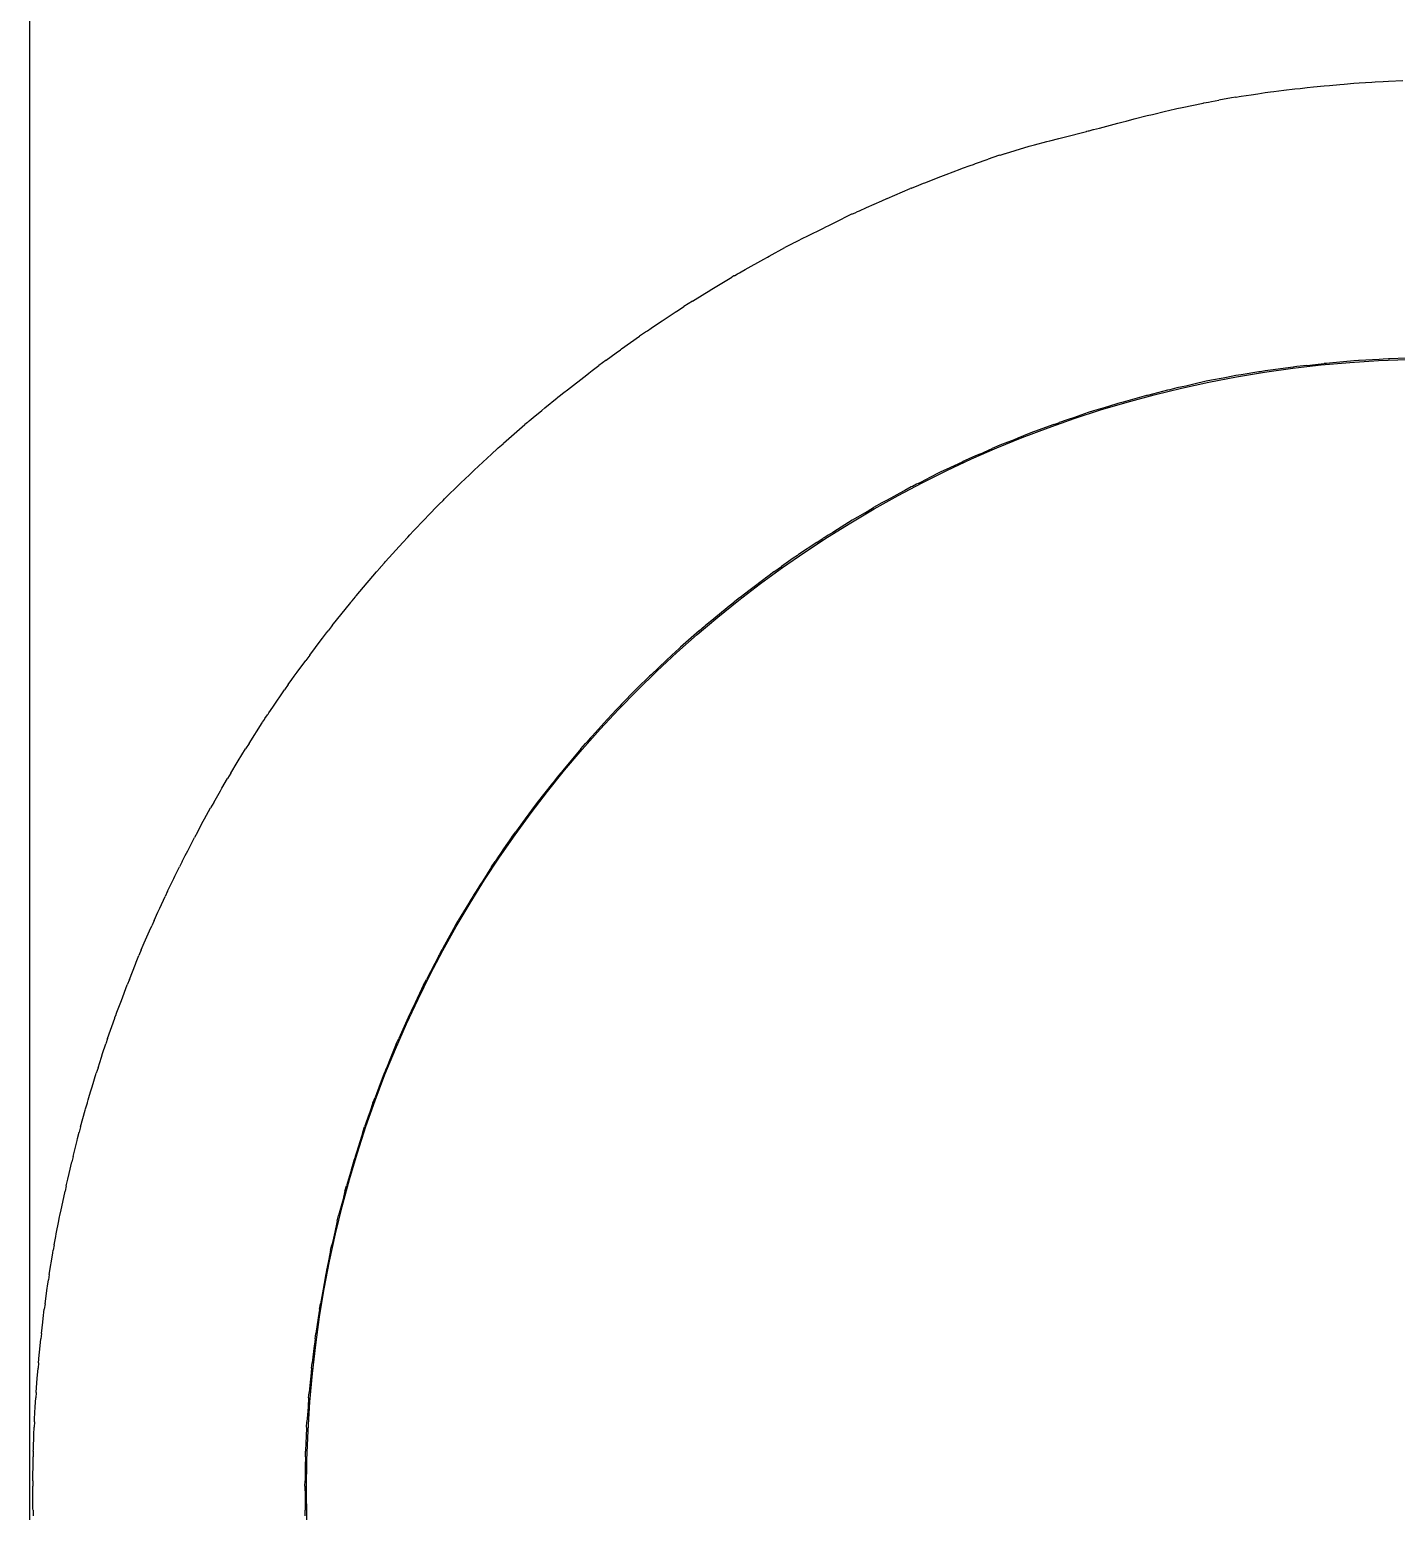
# Model space of a CAD drawing. Extents: x -31 to 210, y -65 to 38.
# Drawn here: x -30.99 to -15.93, y -0.25 to 16.08 of the extents above; entities that cross this region are included whole.
import ezdxf

# ---------------------------------------------------------------- set-up
doc = ezdxf.new("R2010")
doc.units = 0

msp = doc.modelspace()

# ---------------------------------------------------------------- linework, layer by layer
at = {"layer": 'BOUNDING_BOX'}
msp.add_line((-30.9858, 20.7725), (-30.9858, -31.7776), dxfattribs=at)
at = {"layer": 'MIDPLANE_Z0_OUTLINE'}
for p, q in [((-16.0734, 15.5109), (-16.0141, 15.5135)), ((-16.0141, 15.5135), (-15.8573, 15.5205)), ((-17.6391, 15.3467), (-17.5268, 15.3638)), ((-17.5268, 15.3638), (-17.4542, 15.3748)), ((-17.4542, 15.3748), (-17.3734, 15.3872)), ((-17.3734, 15.3872), (-17.3141, 15.3946)), ((-17.3141, 15.3946), (-17.2788, 15.399)), ((-17.2788, 15.399), (-17.1685, 15.4131)), ((-17.1685, 15.4131), (-17.0484, 15.4284)), ((-17.0484, 15.4284), (-16.9891, 15.4346)), ((-16.9891, 15.4346), (-16.91, 15.4429)), ((-16.91, 15.4429), (-16.8399, 15.4502)), ((-16.8399, 15.4502), (-16.7234, 15.4625)), ((-16.7234, 15.4625), (-16.6641, 15.4675)), ((-16.6641, 15.4675), (-16.5508, 15.4771)), ((-16.5508, 15.4771), (-16.502, 15.4812)), ((-16.502, 15.4812), (-16.3984, 15.4899)), ((-16.3984, 15.4899), (-16.3391, 15.4938)), ((-16.3391, 15.4938), (-16.2001, 15.5028)), ((-16.2001, 15.5028), (-16.1637, 15.5051)), ((-16.1637, 15.5051), (-16.0734, 15.5109)), ((-18.4708, 15.1821), (-18.4395, 15.1895)), ((-18.4395, 15.1895), (-18.3484, 15.2112)), ((-18.3484, 15.2112), (-18.2891, 15.2236)), ((-18.2891, 15.2236), (-18.0554, 15.2725)), ((-18.0554, 15.2725), (-18.049, 15.2738)), ((-18.049, 15.2738), (-18.0234, 15.279)), ((-18.0234, 15.279), (-17.9983, 15.2837)), ((-17.9983, 15.2837), (-17.9641, 15.29)), ((-17.9641, 15.29), (-17.886, 15.3045)), ((-17.7452, 15.3295), (-17.886, 15.3045)), ((-17.6984, 15.3378), (-17.7452, 15.3295)), ((-17.6984, 15.3378), (-17.6949, 15.3383)), ((-17.6949, 15.3383), (-17.6593, 15.3436)), ((-17.6593, 15.3436), (-17.6391, 15.3467)), ((-19.1994, 14.9971), (-19.0387, 15.0388)), ((-19.0387, 15.0388), (-18.9984, 15.0492)), ((-18.9984, 15.0492), (-18.9391, 15.0647)), ((-18.9391, 15.0647), (-18.9041, 15.0738)), ((-18.9041, 15.0738), (-18.8156, 15.0969)), ((-18.8156, 15.0969), (-18.6734, 15.134)), ((-18.6734, 15.134), (-18.6141, 15.1481)), ((-18.6141, 15.1481), (-18.4708, 15.1821)), ((-19.7449, 14.8579), (-19.6484, 14.883)), ((-19.6484, 14.883), (-19.5891, 14.898)), ((-19.5891, 14.898), (-19.3428, 14.9601)), ((-19.3428, 14.9601), (-19.3391, 14.9609)), ((-19.3391, 14.9609), (-19.3234, 14.9646)), ((-19.3234, 14.9646), (-19.3132, 14.9673)), ((-19.3132, 14.9673), (-19.2676, 14.9795)), ((-19.2676, 14.9795), (-19.2641, 14.9804)), ((-19.2641, 14.9804), (-19.1994, 14.9971)), ((-20.2984, 14.6987), (-20.3111, 14.6943)), ((-20.2984, 14.6987), (-20.295, 14.6997)), ((-20.295, 14.6997), (-20.2484, 14.7138)), ((-20.2484, 14.7138), (-20.2391, 14.7166)), ((-20.2391, 14.7166), (-20.235, 14.7178)), ((-20.235, 14.7178), (-20.1264, 14.7508)), ((-20.1264, 14.7508), (-19.9734, 14.7973)), ((-19.9734, 14.7973), (-19.9141, 14.8131)), ((-19.9141, 14.8131), (-19.7787, 14.8491)), ((-19.7787, 14.8491), (-19.7449, 14.8579)), ((-20.8891, 14.4856), (-20.734, 14.5439)), ((-20.734, 14.5439), (-20.7083, 14.5533)), ((-20.7083, 14.5533), (-20.6234, 14.5843)), ((-20.6234, 14.5843), (-20.5875, 14.5971)), ((-20.5875, 14.5971), (-20.5641, 14.6055)), ((-20.5641, 14.6055), (-20.427, 14.6545)), ((-20.3111, 14.6943), (-20.427, 14.6545)), ((-21.2141, 14.3583), (-21.137, 14.3888)), ((-21.137, 14.3888), (-21.1245, 14.3937)), ((-21.1245, 14.3937), (-20.9484, 14.4634)), ((-20.9484, 14.4634), (-20.8891, 14.4856)), ((-21.5984, 14.1946), (-21.5414, 14.2192)), ((-21.5414, 14.2192), (-21.5391, 14.2202)), ((-21.5391, 14.2202), (-21.2861, 14.3295)), ((-21.2756, 14.3339), (-21.2861, 14.3295)), ((-21.2734, 14.3348), (-21.2756, 14.3339)), ((-21.2734, 14.3348), (-21.2719, 14.3354)), ((-21.2719, 14.3354), (-21.2645, 14.3383)), ((-21.2645, 14.3383), (-21.2141, 14.3583)), ((-21.9306, 14.0462), (-22.0185, 14.0045)), ((-21.9234, 14.0497), (-21.9306, 14.0462)), ((-21.9234, 14.0497), (-21.9192, 14.0515)), ((-21.9192, 14.0515), (-21.8919, 14.0638)), ((-21.8919, 14.0638), (-21.8641, 14.0763)), ((-21.8641, 14.0763), (-21.8414, 14.0864)), ((-21.8414, 14.0864), (-21.7657, 14.1201)), ((-21.7657, 14.1201), (-21.5984, 14.1946)), ((-22.4109, 13.8105), (-22.2484, 13.8917)), ((-22.2484, 13.8917), (-22.2064, 13.9123)), ((-22.2064, 13.9123), (-22.1891, 13.9208)), ((-22.1891, 13.9208), (-22.0185, 14.0045)), ((-22.5784, 13.7261), (-22.6661, 13.6795)), ((-22.5734, 13.7288), (-22.5784, 13.7261)), ((-22.5734, 13.7288), (-22.5698, 13.7306)), ((-22.5698, 13.7306), (-22.5536, 13.7388)), ((-22.5536, 13.7388), (-22.5141, 13.7587)), ((-22.5141, 13.7587), (-22.4738, 13.779)), ((-22.4738, 13.779), (-22.4109, 13.8105)), ((-22.8984, 13.5521), (-22.856, 13.5754)), ((-22.856, 13.5754), (-22.8391, 13.5847)), ((-22.8391, 13.5847), (-22.6661, 13.6795)), ((-23.1881, 13.3897), (-23.1641, 13.4032)), ((-23.1641, 13.4032), (-23.1452, 13.4138)), ((-23.1452, 13.4138), (-23.1012, 13.4384)), ((-23.1012, 13.4384), (-22.8984, 13.5521)), ((-23.4891, 13.2091), (-23.2494, 13.3545)), ((-23.2274, 13.3675), (-23.2494, 13.3545)), ((-23.2234, 13.3699), (-23.2274, 13.3675)), ((-23.2234, 13.3699), (-23.2184, 13.3727)), ((-23.2184, 13.3727), (-23.1881, 13.3897)), ((-23.683, 13.0888), (-23.7775, 13.0295)), ((-23.683, 13.0888), (-23.5484, 13.1731)), ((-23.5484, 13.1731), (-23.4938, 13.2062)), ((-23.4938, 13.2062), (-23.4891, 13.2091)), ((-24.0157, 12.873), (-23.8734, 12.967)), ((-23.8734, 12.967), (-23.8559, 12.9784)), ((-23.8559, 12.9784), (-23.8141, 13.0056)), ((-23.8141, 13.0056), (-23.7775, 13.0295)), ((-24.2023, 12.7488), (-24.2662, 12.7045)), ((-24.1984, 12.7516), (-24.2023, 12.7488)), ((-24.1984, 12.7516), (-24.1922, 12.7557)), ((-24.1922, 12.7557), (-24.1801, 12.7638)), ((-24.1801, 12.7638), (-24.1391, 12.7911)), ((-24.1391, 12.7911), (-24.0573, 12.8456)), ((-24.0573, 12.8456), (-24.0157, 12.873)), ((-24.4641, 12.5633), (-24.2662, 12.7045)), ((-24.6352, 12.4388), (-24.7158, 12.3795)), ((-24.6352, 12.4388), (-24.5234, 12.521)), ((-24.5234, 12.521), (-24.4764, 12.5545)), ((-24.4764, 12.5545), (-24.4641, 12.5633)), ((-16.3984, 12.4308), (-16.6641, 12.407)), ((-16.3968, 12.4309), (-16.3984, 12.4308)), ((-16.344, 12.4339), (-16.3968, 12.4309)), ((-16.3391, 12.4342), (-16.344, 12.4339)), ((-16.2662, 12.4388), (-16.3391, 12.4342)), ((-16.1195, 12.448), (-16.2662, 12.4388)), ((-16.0734, 12.4509), (-16.1195, 12.448)), ((-16.0141, 12.4527), (-16.0734, 12.4509)), ((-15.9997, 12.4532), (-16.0141, 12.4527)), ((-15.8196, 12.4596), (-15.9997, 12.4532)), ((-25.0602, 12.1138), (-24.8484, 12.2786)), ((-24.8484, 12.2786), (-24.8242, 12.297)), ((-24.8242, 12.297), (-24.7891, 12.3237)), ((-24.7891, 12.3237), (-24.7158, 12.3795)), ((-17.7993, 12.248), (-17.8375, 12.2403)), ((-17.6984, 12.2682), (-17.7993, 12.248)), ((-17.6391, 12.2777), (-17.6984, 12.2682)), ((-17.444, 12.3089), (-17.6391, 12.2777)), ((-17.4286, 12.3115), (-17.444, 12.3089)), ((-17.3734, 12.3211), (-17.4286, 12.3115)), ((-17.3141, 12.329), (-17.3734, 12.3211)), ((-17.0654, 12.3625), (-17.3141, 12.329)), ((-17.0624, 12.3629), (-17.0654, 12.3625)), ((-17.0484, 12.365), (-17.0624, 12.3629)), ((-17.0262, 12.3674), (-17.0484, 12.365)), ((-16.9891, 12.3715), (-17.0262, 12.3674)), ((-16.916, 12.3795), (-16.9891, 12.3715)), ((-16.916, 12.3795), (-16.7909, 12.394)), ((-16.7909, 12.394), (-16.7234, 12.4019)), ((-16.7202, 12.4021), (-16.7234, 12.4019)), ((-16.699, 12.4038), (-16.7202, 12.4021)), ((-16.6641, 12.407), (-16.699, 12.4038)), ((-25.102, 12.0812), (-25.0602, 12.1138)), ((-18.4489, 12.1073), (-18.6141, 12.0648)), ((-18.4235, 12.1138), (-18.4489, 12.1073)), ((-18.3484, 12.1331), (-18.4235, 12.1138)), ((-18.2891, 12.1456), (-18.3484, 12.1331)), ((-18.2487, 12.1542), (-18.2891, 12.1456)), ((-18.1609, 12.1743), (-18.2487, 12.1542)), ((-18.0234, 12.2058), (-18.1609, 12.1743)), ((-17.9641, 12.2168), (-18.0234, 12.2058)), ((-17.8375, 12.2403), (-17.9641, 12.2168)), ((-25.3086, 11.9132), (-25.1734, 12.0246)), ((-25.1734, 12.0246), (-25.1666, 12.0301)), ((-25.1666, 12.0301), (-25.1364, 12.0545)), ((-25.1364, 12.0545), (-25.1141, 12.0718)), ((-25.1141, 12.0718), (-25.102, 12.0812)), ((-19.1005, 11.9288), (-19.135, 11.9178)), ((-18.9984, 11.9613), (-19.1005, 11.9288)), ((-18.9391, 11.9774), (-18.9984, 11.9613)), ((-18.68, 12.0479), (-18.9391, 11.9774)), ((-18.6791, 12.0481), (-18.68, 12.0479)), ((-18.6734, 12.0498), (-18.6791, 12.0481)), ((-18.6708, 12.0504), (-18.6734, 12.0498)), ((-18.6543, 12.0545), (-18.6708, 12.0504)), ((-18.6141, 12.0648), (-18.6543, 12.0545)), ((-25.4984, 11.7563), (-25.4815, 11.7703)), ((-25.4815, 11.7703), (-25.4591, 11.7888)), ((-25.4591, 11.7888), (-25.4391, 11.8054)), ((-25.4391, 11.8054), (-25.3428, 11.8851)), ((-25.3428, 11.8851), (-25.3086, 11.9132)), ((-19.6184, 11.7595), (-19.6443, 11.7511)), ((-19.5891, 11.7696), (-19.6184, 11.7595)), ((-19.5338, 11.7888), (-19.5891, 11.7696)), ((-19.4867, 11.8051), (-19.5338, 11.7888)), ((-19.3234, 11.8617), (-19.4867, 11.8051)), ((-19.2641, 11.8793), (-19.3234, 11.8617)), ((-19.135, 11.9178), (-19.2641, 11.8793)), ((-25.7641, 11.5233), (-25.5297, 11.7295)), ((-25.5022, 11.753), (-25.5297, 11.7295)), ((-25.4984, 11.7563), (-25.5022, 11.753)), ((-19.9734, 11.631), (-20.0974, 11.58)), ((-19.9245, 11.6488), (-19.9734, 11.631)), ((-19.9141, 11.6526), (-19.9245, 11.6488)), ((-19.7024, 11.7295), (-19.9141, 11.6526)), ((-19.7024, 11.7295), (-19.6573, 11.7464)), ((-19.6573, 11.7464), (-19.6484, 11.7498)), ((-19.6443, 11.7511), (-19.6484, 11.7498)), ((-25.8315, 11.4638), (-25.8968, 11.4045)), ((-25.8315, 11.4638), (-25.8234, 11.4712)), ((-25.8234, 11.4712), (-25.7698, 11.5183)), ((-25.7698, 11.5183), (-25.7641, 11.5233)), ((-20.5166, 11.4045), (-20.3822, 11.4638)), ((-20.2984, 11.5008), (-20.3822, 11.4638)), ((-20.2391, 11.5239), (-20.2984, 11.5008)), ((-20.1407, 11.5622), (-20.2391, 11.5239)), ((-20.0974, 11.58), (-20.1407, 11.5622)), ((-26.0891, 11.225), (-25.8968, 11.4045)), ((-20.7124, 11.3155), (-20.8891, 11.2342)), ((-20.6939, 11.3244), (-20.7124, 11.3155)), ((-20.6234, 11.3583), (-20.6939, 11.3244)), ((-20.6044, 11.3665), (-20.6234, 11.3583)), ((-20.5641, 11.3839), (-20.6044, 11.3665)), ((-20.5166, 11.4045), (-20.5641, 11.3839)), ((-26.1805, 11.1388), (-26.2422, 11.0795)), ((-26.1805, 11.1388), (-26.1484, 11.1697)), ((-26.1484, 11.1697), (-26.1025, 11.2125)), ((-26.1025, 11.2125), (-26.0891, 11.225)), ((-21.1977, 11.0795), (-21.0817, 11.1388)), ((-20.9484, 11.207), (-21.0817, 11.1388)), ((-20.8891, 11.2342), (-20.9484, 11.207)), ((-26.4141, 10.9094), (-26.2422, 11.0795)), ((-21.3592, 10.9936), (-21.5391, 10.8976)), ((-21.3421, 11.0031), (-21.3592, 10.9936)), ((-21.2734, 11.0413), (-21.3421, 11.0031)), ((-21.26, 11.048), (-21.2734, 11.0413)), ((-21.2141, 11.0712), (-21.26, 11.048)), ((-21.1977, 11.0795), (-21.2141, 11.0712)), ((-26.5096, 10.8138), (-26.5678, 10.7545)), ((-26.5096, 10.8138), (-26.4734, 10.8507)), ((-26.4734, 10.8507), (-26.4312, 10.8925)), ((-26.4312, 10.8925), (-26.4141, 10.9094)), ((-21.7887, 10.7545), (-21.6875, 10.8138)), ((-21.5984, 10.866), (-21.6875, 10.8138)), ((-21.5391, 10.8976), (-21.5984, 10.866)), ((-26.7391, 10.5748), (-26.5678, 10.7545)), ((-21.9234, 10.676), (-22.0865, 10.5728)), ((-21.8992, 10.69), (-21.9234, 10.676)), ((-21.8641, 10.7105), (-21.8992, 10.69)), ((-21.7887, 10.7545), (-21.8641, 10.7105)), ((-26.8205, 10.4888), (-26.8754, 10.4295)), ((-26.8205, 10.4888), (-26.7984, 10.5126)), ((-26.7984, 10.5126), (-26.7563, 10.5568)), ((-26.7563, 10.5568), (-26.7391, 10.5748)), ((-22.3133, 10.4295), (-22.2534, 10.4693)), ((-22.2534, 10.4693), (-22.2484, 10.4727)), ((-22.2418, 10.4767), (-22.2484, 10.4727)), ((-22.222, 10.4888), (-22.2418, 10.4767)), ((-22.1891, 10.5089), (-22.222, 10.4888)), ((-22.1371, 10.5408), (-22.1891, 10.5089)), ((-22.0865, 10.5728), (-22.1371, 10.5408)), ((-27.0641, 10.2193), (-26.8754, 10.4295)), ((-22.5263, 10.2878), (-22.5734, 10.2565)), ((-22.5141, 10.2959), (-22.5263, 10.2878)), ((-22.3133, 10.4295), (-22.5141, 10.2959)), ((-27.1253, 10.1511), (-27.166, 10.1045)), ((-27.1234, 10.1533), (-27.1253, 10.1511)), ((-27.1234, 10.1533), (-27.1139, 10.1638)), ((-27.1139, 10.1638), (-27.0781, 10.2037)), ((-27.0781, 10.2037), (-27.0641, 10.2193)), ((-22.7861, 10.1045), (-22.7031, 10.1638)), ((-22.5734, 10.2565), (-22.7031, 10.1638)), ((-27.3486, 9.8882), (-27.166, 10.1045)), ((-22.8984, 10.0234), (-23.1382, 9.8388)), ((-22.8782, 10.0379), (-22.8984, 10.0234)), ((-22.8391, 10.0662), (-22.8782, 10.0379)), ((-22.7861, 10.1045), (-22.8391, 10.0662)), ((-27.4331, 9.7879), (-27.397, 9.8308)), ((-27.397, 9.8308), (-27.3903, 9.8388)), ((-27.3903, 9.8388), (-27.3891, 9.8403)), ((-27.3891, 9.8403), (-27.3486, 9.8882)), ((-23.1641, 9.8189), (-23.2152, 9.7795)), ((-23.1468, 9.8321), (-23.1641, 9.8189)), ((-23.1382, 9.8388), (-23.1468, 9.8321)), ((-27.6511, 9.5138), (-27.4484, 9.7695)), ((-27.4484, 9.7695), (-27.4468, 9.7714)), ((-27.4468, 9.7714), (-27.4401, 9.7795)), ((-27.4401, 9.7795), (-27.4331, 9.7879)), ((-23.2601, 9.7427), (-23.4891, 9.5559)), ((-23.2548, 9.7471), (-23.2601, 9.7427)), ((-23.2234, 9.7731), (-23.2548, 9.7471)), ((-23.2222, 9.774), (-23.2234, 9.7731)), ((-23.2152, 9.7795), (-23.2222, 9.774)), ((-27.6511, 9.5138), (-27.6981, 9.4545)), ((-23.6101, 9.4545), (-23.5503, 9.5059)), ((-23.5503, 9.5059), (-23.5484, 9.5076)), ((-23.5416, 9.5131), (-23.5484, 9.5076)), ((-23.5408, 9.5138), (-23.5416, 9.5131)), ((-23.4891, 9.5559), (-23.5408, 9.5138)), ((-27.8999, 9.1888), (-27.7734, 9.3577)), ((-27.7734, 9.3577), (-27.7596, 9.3754)), ((-27.7596, 9.3754), (-27.7141, 9.4339)), ((-27.7141, 9.4339), (-27.6981, 9.4545)), ((-23.6101, 9.4545), (-23.8141, 9.2748)), ((-27.8999, 9.1888), (-27.9444, 9.1295)), ((-23.9743, 9.1295), (-23.91, 9.1888)), ((-23.8734, 9.2226), (-23.91, 9.1888)), ((-23.8256, 9.2646), (-23.8734, 9.2226)), ((-23.8141, 9.2748), (-23.8256, 9.2646)), ((-28.0703, 8.9567), (-28.0391, 8.9995)), ((-28.0391, 8.9995), (-27.9444, 9.1295)), ((-23.9743, 9.1295), (-24.1391, 8.9727)), ((-28.1368, 8.8638), (-28.1787, 8.8045)), ((-28.1368, 8.8638), (-28.0984, 8.9181)), ((-28.0984, 8.9181), (-28.0703, 8.9567)), ((-24.3112, 8.8045), (-24.2514, 8.8638)), ((-24.1984, 8.9162), (-24.2514, 8.8638)), ((-24.1578, 8.9549), (-24.1984, 8.9162)), ((-24.1391, 8.9727), (-24.1578, 8.9549)), ((-28.3079, 8.6144), (-28.1787, 8.8045)), ((-24.3112, 8.8045), (-24.4641, 8.6473)), ((-28.3932, 8.4881), (-28.3641, 8.5315)), ((-28.3641, 8.5315), (-28.3592, 8.5388)), ((-28.3592, 8.5388), (-28.3491, 8.5537)), ((-28.3491, 8.5537), (-28.3079, 8.6144)), ((-24.6238, 8.4795), (-24.568, 8.5388)), ((-24.5234, 8.5863), (-24.568, 8.5388)), ((-24.4849, 8.6258), (-24.5234, 8.5863)), ((-24.4641, 8.6473), (-24.4849, 8.6258)), ((-28.5691, 8.2138), (-28.4234, 8.4428)), ((-28.4234, 8.4428), (-28.4189, 8.4495)), ((-28.4189, 8.4495), (-28.399, 8.4795)), ((-28.399, 8.4795), (-28.3932, 8.4881)), ((-24.6238, 8.4795), (-24.7891, 8.2957)), ((-28.5691, 8.2138), (-28.6068, 8.1545)), ((-24.9144, 8.1545), (-24.8624, 8.2138)), ((-24.8484, 8.2298), (-24.8624, 8.2138)), ((-24.8077, 8.2751), (-24.8484, 8.2298)), ((-24.7891, 8.2957), (-24.8077, 8.2751)), ((-28.7225, 7.9677), (-28.6891, 8.0217)), ((-28.6891, 8.0217), (-28.6068, 8.1545)), ((-24.9144, 8.1545), (-25.1141, 7.9148)), ((-28.7708, 7.8888), (-28.8064, 7.8295)), ((-28.7708, 7.8888), (-28.7484, 7.926)), ((-28.7484, 7.926), (-28.7225, 7.9677)), ((-25.185, 7.8295), (-25.1754, 7.8412)), ((-25.1754, 7.8412), (-25.1734, 7.8436)), ((-25.1358, 7.8888), (-25.1734, 7.8436)), ((-25.1264, 7.9), (-25.1358, 7.8888)), ((-25.1141, 7.9148), (-25.1264, 7.9)), ((-28.9579, 7.5638), (-28.8843, 7.6935)), ((-28.8843, 7.6935), (-28.867, 7.7237)), ((-28.867, 7.7237), (-28.8064, 7.8295)), ((-25.2241, 7.7788), (-25.3929, 7.5638)), ((-25.2157, 7.7896), (-25.2241, 7.7788)), ((-25.185, 7.8295), (-25.2157, 7.7896)), ((-28.9579, 7.5638), (-28.9915, 7.5045)), ((-25.3929, 7.5638), (-25.4391, 7.505)), ((-29.1377, 7.2388), (-29.0734, 7.3582)), ((-29.0734, 7.3582), (-29.0584, 7.3849)), ((-29.0584, 7.3849), (-29.0141, 7.4642)), ((-29.0141, 7.4642), (-28.9915, 7.5045)), ((-25.4984, 7.4248), (-25.6342, 7.2388)), ((-25.4879, 7.439), (-25.4984, 7.4248)), ((-25.4395, 7.5045), (-25.4879, 7.439)), ((-25.4392, 7.5049), (-25.4395, 7.5045)), ((-25.4391, 7.505), (-25.4392, 7.5049)), ((-29.1377, 7.2388), (-29.1696, 7.1795)), ((-25.6774, 7.1795), (-25.6342, 7.2388)), ((-29.2711, 6.9817), (-29.2448, 7.033)), ((-29.2448, 7.033), (-29.1696, 7.1795)), ((-25.7641, 7.0522), (-25.797, 7.0039)), ((-25.6774, 7.1795), (-25.7641, 7.0522)), ((-29.3054, 6.9138), (-29.3353, 6.8545)), ((-29.3054, 6.9138), (-29.2711, 6.9817)), ((-25.8984, 6.8545), (-25.8582, 6.9138)), ((-25.8234, 6.9652), (-25.8582, 6.9138)), ((-25.797, 7.0039), (-25.8234, 6.9652)), ((-29.4654, 6.5888), (-29.3984, 6.7284)), ((-29.3984, 6.7284), (-29.3869, 6.7514)), ((-29.3869, 6.7514), (-29.3391, 6.8469)), ((-29.3391, 6.8469), (-29.3353, 6.8545)), ((-25.9938, 6.7021), (-26.0242, 6.6537)), ((-25.8984, 6.8545), (-25.9938, 6.7021)), ((-29.4654, 6.5888), (-29.4939, 6.5295)), ((-26.1002, 6.536), (-26.1044, 6.5295)), ((-26.0891, 6.5532), (-26.1002, 6.536)), ((-26.0661, 6.5888), (-26.0891, 6.5532)), ((-26.0242, 6.6537), (-26.0661, 6.5888)), ((-29.5735, 6.3543), (-29.5529, 6.3996)), ((-29.5529, 6.3996), (-29.4939, 6.5295)), ((-26.1484, 6.4558), (-26.2631, 6.2638)), ((-26.1406, 6.4688), (-26.1484, 6.4558)), ((-26.1044, 6.5295), (-26.1406, 6.4688)), ((-29.614, 6.2638), (-29.6405, 6.2045)), ((-29.614, 6.2638), (-29.5735, 6.3543)), ((-26.2986, 6.2045), (-26.2631, 6.2638)), ((-29.7234, 6.0165), (-29.7082, 6.0508)), ((-29.7082, 6.0508), (-29.6641, 6.151)), ((-29.6641, 6.151), (-29.6405, 6.2045)), ((-26.2986, 6.2045), (-26.4141, 5.9933)), ((-29.8115, 5.8043), (-29.7816, 5.8795)), ((-29.7564, 5.9388), (-29.7816, 5.8795)), ((-29.7564, 5.9388), (-29.7234, 6.0165)), ((-26.4764, 5.8795), (-26.4786, 5.8751)), ((-26.4764, 5.8795), (-26.4741, 5.8836)), ((-26.4741, 5.8836), (-26.4734, 5.8849)), ((-26.4439, 5.9388), (-26.4734, 5.8849)), ((-26.4417, 5.9428), (-26.4439, 5.9388)), ((-26.4141, 5.9933), (-26.4417, 5.9428)), ((-29.8868, 5.6138), (-29.8201, 5.7828)), ((-29.8201, 5.7828), (-29.8115, 5.8043)), ((-26.4794, 5.8734), (-26.6152, 5.6138)), ((-26.4786, 5.8751), (-26.4794, 5.8734)), ((-29.9756, 5.3823), (-29.9101, 5.5545)), ((-29.8868, 5.6138), (-29.9101, 5.5545)), ((-26.6462, 5.5545), (-26.7391, 5.358)), ((-26.6462, 5.5545), (-26.6152, 5.6138)), ((-30.0456, 5.196), (-30.0334, 5.2295)), ((-30.0334, 5.2295), (-30.0322, 5.2329)), ((-30.0322, 5.2329), (-30.0248, 5.2531)), ((-30.0248, 5.2531), (-30.0112, 5.2888)), ((-30.0112, 5.2888), (-29.9891, 5.3469)), ((-29.9891, 5.3469), (-29.9756, 5.3823)), ((-26.801, 5.2268), (-26.9201, 4.9638)), ((-26.8006, 5.2277), (-26.801, 5.2268)), ((-26.7999, 5.2295), (-26.8006, 5.2277)), ((-26.7999, 5.2295), (-26.7989, 5.2316)), ((-26.7989, 5.2316), (-26.7984, 5.2326)), ((-26.7718, 5.2888), (-26.7984, 5.2326)), ((-26.7708, 5.2909), (-26.7718, 5.2888)), ((-26.7391, 5.358), (-26.7708, 5.2909)), ((-30.1265, 4.9638), (-30.0484, 5.1885)), ((-30.0484, 5.1885), (-30.0456, 5.196)), ((-30.1819, 4.7968), (-30.1471, 4.9045)), ((-30.1265, 4.9638), (-30.1471, 4.9045)), ((-26.9469, 4.9045), (-27.0131, 4.74)), ((-26.9469, 4.9045), (-26.9201, 4.9638)), ((-30.2324, 4.6388), (-30.1942, 4.7586)), ((-30.1942, 4.7586), (-30.1819, 4.7968)), ((-27.0131, 4.74), (-27.047, 4.6559)), ((-30.2972, 4.4291), (-30.2512, 4.5795)), ((-30.2324, 4.6388), (-30.2512, 4.5795)), ((-27.0793, 4.5795), (-27.1156, 4.4829)), ((-27.0776, 4.5835), (-27.0793, 4.5795)), ((-27.0641, 4.6155), (-27.0776, 4.5835)), ((-27.0542, 4.6388), (-27.0641, 4.6155)), ((-27.047, 4.6559), (-27.0542, 4.6388)), ((-30.3141, 4.3739), (-30.2972, 4.4291)), ((-27.1234, 4.4621), (-27.1806, 4.3138)), ((-27.1156, 4.4829), (-27.1234, 4.4621)), ((-30.3691, 4.189), (-30.3501, 4.2545)), ((-30.3501, 4.2545), (-30.349, 4.2584)), ((-30.349, 4.2584), (-30.3405, 4.2873)), ((-30.3405, 4.2873), (-30.3324, 4.3138)), ((-30.3324, 4.3138), (-30.3141, 4.3739)), ((-27.2035, 4.2545), (-27.2339, 4.1636)), ((-27.2035, 4.2545), (-27.1806, 4.3138)), ((-30.4246, 3.9888), (-30.3734, 4.1743)), ((-30.3734, 4.1743), (-30.3691, 4.189)), ((-27.2438, 4.1341), (-27.2956, 3.9888)), ((-27.2339, 4.1636), (-27.2438, 4.1341)), ((-30.4583, 3.8601), (-30.4409, 3.9295)), ((-30.4246, 3.9888), (-30.4409, 3.9295)), ((-27.3167, 3.9295), (-27.3641, 3.7762)), ((-27.3167, 3.9295), (-27.2956, 3.9888)), ((-30.5072, 3.6638), (-30.4635, 3.8394)), ((-30.4635, 3.8394), (-30.4583, 3.8601)), ((-27.3641, 3.7762), (-27.3891, 3.6953)), ((-30.5515, 3.4763), (-30.522, 3.6045)), ((-30.5072, 3.6638), (-30.522, 3.6045)), ((-27.418, 3.6045), (-27.443, 3.5159)), ((-27.4166, 3.6087), (-27.418, 3.6045)), ((-27.4031, 3.6497), (-27.4166, 3.6087)), ((-27.3988, 3.6638), (-27.4031, 3.6497)), ((-27.3891, 3.6953), (-27.3988, 3.6638)), ((-30.5664, 3.4114), (-30.5515, 3.4763)), ((-27.4484, 3.4971), (-27.495, 3.3388)), ((-27.443, 3.5159), (-27.4484, 3.4971)), ((-30.6212, 3.1603), (-30.5959, 3.2795)), ((-30.5827, 3.3388), (-30.5959, 3.2795)), ((-30.5827, 3.3388), (-30.5664, 3.4114)), ((-27.5124, 3.2795), (-27.5286, 3.2141)), ((-27.5124, 3.2795), (-27.495, 3.3388)), ((-30.6391, 3.0761), (-30.6212, 3.1603)), ((-27.5334, 3.1944), (-27.5816, 3.0138)), ((-27.5286, 3.2141), (-27.5334, 3.1944)), ((-30.6921, 2.8122), (-30.6644, 2.9545)), ((-30.6644, 2.9545), (-30.6637, 2.9582)), ((-30.6637, 2.9582), (-30.6559, 2.997)), ((-30.6559, 2.997), (-30.6523, 3.0138)), ((-30.6523, 3.0138), (-30.6391, 3.0761)), ((-27.5974, 2.9545), (-27.6253, 2.8281)), ((-27.5974, 2.9545), (-27.5816, 3.0138)), ((-30.7154, 2.6888), (-30.6984, 2.7802)), ((-30.6984, 2.7802), (-30.6921, 2.8122)), ((-27.6253, 2.8281), (-27.6396, 2.7632)), ((-30.7308, 2.6026), (-30.7265, 2.6295)), ((-30.7154, 2.6888), (-30.7265, 2.6295)), ((-27.6714, 2.6295), (-27.6939, 2.514)), ((-27.6714, 2.6295), (-27.6573, 2.6888)), ((-27.6396, 2.7632), (-27.6573, 2.6888)), ((-30.7698, 2.3638), (-30.7319, 2.596)), ((-30.7319, 2.596), (-30.7308, 2.6026)), ((-27.6939, 2.514), (-27.7141, 2.4105)), ((-30.7893, 2.2332), (-30.7795, 2.3045)), ((-30.7698, 2.3638), (-30.7795, 2.3045)), ((-27.7354, 2.3045), (-27.7667, 2.1203)), ((-27.7347, 2.3079), (-27.7354, 2.3045)), ((-27.7254, 2.3525), (-27.7347, 2.3079)), ((-27.7232, 2.3638), (-27.7254, 2.3525)), ((-27.7141, 2.4105), (-27.7232, 2.3638)), ((-30.8163, 2.0388), (-30.7925, 2.2103)), ((-30.7925, 2.2103), (-30.7893, 2.2332)), ((-30.8363, 1.8791), (-30.8245, 1.9795)), ((-30.8163, 2.0388), (-30.8245, 1.9795)), ((-27.7939, 1.9627), (-27.7945, 1.9584)), ((-27.7915, 1.9795), (-27.7939, 1.9627)), ((-27.7915, 1.9795), (-27.7809, 2.0388)), ((-27.7734, 2.0808), (-27.7809, 2.0388)), ((-27.7667, 2.1203), (-27.7734, 2.0808)), ((-30.8556, 1.7138), (-30.8414, 1.8365)), ((-30.8414, 1.8365), (-30.8363, 1.8791)), ((-27.7945, 1.9584), (-27.8319, 1.7138)), ((-30.8736, 1.5397), (-30.8624, 1.6545)), ((-30.8556, 1.7138), (-30.8624, 1.6545)), ((-27.841, 1.6545), (-27.8477, 1.5959)), ((-27.841, 1.6545), (-27.8319, 1.7138)), ((-30.8881, 1.3888), (-30.8801, 1.4727)), ((-30.8801, 1.4727), (-30.8736, 1.5397)), ((-27.8498, 1.5781), (-27.8737, 1.3888)), ((-27.8477, 1.5959), (-27.8498, 1.5781)), ((-30.9025, 1.2146), (-30.8937, 1.3295)), ((-30.8881, 1.3888), (-30.8937, 1.3295)), ((-27.8812, 1.3295), (-27.889, 1.2436)), ((-27.8812, 1.3295), (-27.8737, 1.3888)), ((-30.9099, 1.118), (-30.9025, 1.2146)), ((-27.8919, 1.2109), (-27.9065, 1.0638)), ((-27.889, 1.2436), (-27.8919, 1.2109)), ((-30.9239, 0.9029), (-30.9182, 1.0045)), ((-30.9139, 1.0638), (-30.9182, 1.0045)), ((-30.9139, 1.0638), (-30.9099, 1.118)), ((-27.9123, 1.0045), (-27.9189, 0.9036)), ((-27.9123, 1.0045), (-27.9065, 1.0638)), ((-30.9312, 0.7716), (-30.9239, 0.9029)), ((-27.922, 0.8559), (-27.9303, 0.7388)), ((-27.9189, 0.9036), (-27.922, 0.8559)), ((-30.9388, 0.6005), (-30.9361, 0.6795)), ((-30.9329, 0.7388), (-30.9361, 0.6795)), ((-30.9329, 0.7388), (-30.9312, 0.7716)), ((-27.9345, 0.6795), (-27.9387, 0.5727)), ((-27.9345, 0.6795), (-27.9303, 0.7388)), ((-30.9445, 0.4333), (-30.9388, 0.6005)), ((-27.9412, 0.5117), (-27.9454, 0.4138)), ((-27.9387, 0.5727), (-27.9412, 0.5117)), ((-30.9478, 0.2983), (-30.9471, 0.3545)), ((-30.9452, 0.4138), (-30.9471, 0.3545)), ((-30.9452, 0.4138), (-30.9445, 0.4333)), ((-27.948, 0.3545), (-27.9496, 0.2475)), ((-27.948, 0.3545), (-27.9454, 0.4138)), ((-30.9503, 0.1026), (-30.9478, 0.2983)), ((-27.9506, 0.1772), (-27.952, 0.0888)), ((-27.9496, 0.2475), (-27.9506, 0.1772)), ((-30.9505, 0.0888), (-30.9512, 0.0295)), ((-30.9508, -0.0153), (-30.9512, 0.0295)), ((-30.9505, 0.0888), (-30.9503, 0.1026)), ((-27.953, 0.0295), (-27.952, 0.0888)), ((-27.953, 0.0295), (-27.9519, -0.0755)), ((-30.949, -0.2211), (-30.9508, -0.0153)), ((-27.9519, -0.0755), (-27.9512, -0.1483)), ((-27.9512, -0.1483), (-27.9502, -0.2362)), ((-30.9488, -0.2362), (-30.949, -0.2211)), ((-30.9488, -0.2362), (-30.9483, -0.2955)), ((-27.9495, -0.2955), (-27.9502, -0.2362))]:
    msp.add_line(p, q, dxfattribs=at)
at = {"layer": 'RING_BORE'}
msp.add_circle((-15.4845, 0), 12.45, dxfattribs=at)

doc.saveas('drawing.dxf')
